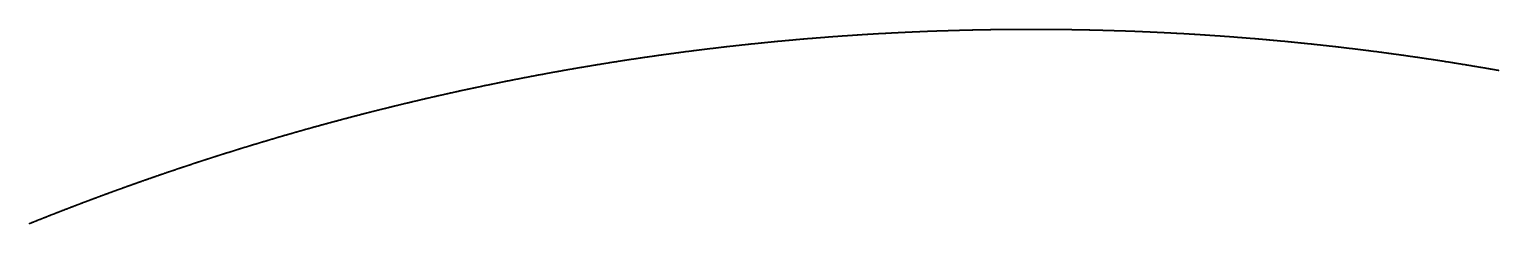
# Model space of a CAD drawing. Header units: metres. Extents: x -98 to 49, y -90 to 91.
# Drawn here: x -18.4 to 8.58, y 45.59 to 49.17 of the extents above; entities that cross this region are included whole.
import ezdxf

# ---------------------------------------------------------------- set-up
doc = ezdxf.new("R2010")
doc.units = ezdxf.units.M

msp = doc.modelspace()

# ---------------------------------------------------------------- linework, layer by layer
for p in [(-2.359, 49.111), (-2.349, 49.111), (-2.339, 49.112), (-2.329, 49.112), (-2.319, 49.112), (-2.309, 49.113), (-2.299, 49.113), (-2.289, 49.114), (-2.279, 49.114), (-2.269, 49.115), (-2.259, 49.115), (-2.249, 49.116), (-2.239, 49.116), (-2.229, 49.117), (-2.219, 49.117), (-2.209, 49.118), (-2.199, 49.118), (-2.189, 49.118), (-2.179, 49.119), (-2.169, 49.119), (-2.159, 49.12), (-2.149, 49.12), (-2.139, 49.121), (-2.129, 49.121), (-2.119, 49.122), (-2.109, 49.122), (-2.099, 49.122), (-2.089, 49.123), (-2.079, 49.123), (-2.069, 49.124), (-2.059, 49.124), (-2.049, 49.124), (-2.039, 49.125), (-2.029, 49.125), (-2.019, 49.126), (-2.009, 49.126), (-1.999, 49.127), (-1.989, 49.127), (-1.979, 49.127), (-1.969, 49.128), (-1.959, 49.128), (-1.949, 49.129), (-1.939, 49.129), (-1.929, 49.129), (-1.919, 49.13), (-1.909, 49.13), (-1.899, 49.131), (-1.889, 49.131), (-1.879, 49.131), (-1.869, 49.132), (-1.859, 49.132), (-1.849, 49.132), (-1.839, 49.133), (-1.829, 49.133), (-1.819, 49.134), (-1.809, 49.134), (-1.799, 49.134), (-1.789, 49.135), (-1.779, 49.135), (-1.769, 49.135), (-1.759, 49.136), (-1.749, 49.136), (-1.739, 49.136), (-1.729, 49.137), (-1.719, 49.137), (-1.709, 49.137), (-1.699, 49.138), (-1.689, 49.138), (-1.679, 49.139), (-1.669, 49.139), (-1.66, 49.139), (-1.65, 49.14), (-1.64, 49.14), (-1.63, 49.14), (-1.62, 49.141), (-1.61, 49.141), (-1.6, 49.141), (-1.59, 49.141), (-1.58, 49.142), (-1.57, 49.142), (-1.56, 49.142), (-1.55, 49.143), (-1.54, 49.143), (-1.53, 49.143), (-1.52, 49.144), (-1.51, 49.144), (-1.5, 49.144), (-1.49, 49.145), (-1.48, 49.145), (-1.47, 49.145), (-1.46, 49.146), (-1.45, 49.146), (-1.44, 49.146), (-1.43, 49.146), (-1.42, 49.147), (-1.41, 49.147), (-1.4, 49.147), (-1.39, 49.148), (-1.38, 49.148), (-1.37, 49.148), (-1.36, 49.148), (-1.35, 49.149), (-1.34, 49.149), (-1.33, 49.149), (-1.32, 49.149), (-1.31, 49.15), (-1.3, 49.15), (-1.29, 49.15), (-1.28, 49.151), (-1.27, 49.151), (-1.26, 49.151), (-1.25, 49.151), (-1.24, 49.152), (-1.23, 49.152), (-1.22, 49.152), (-1.21, 49.152), (-1.2, 49.153), (-1.19, 49.153), (-1.18, 49.153), (-1.17, 49.153), (-1.16, 49.154), (-1.15, 49.154), (-1.14, 49.154), (-1.13, 49.154), (-1.12, 49.154), (-1.11, 49.155), (-1.1, 49.155), (-1.09, 49.155), (-1.08, 49.155), (-1.07, 49.156), (-1.06, 49.156), (-1.05, 49.156), (-1.04, 49.156), (-1.03, 49.156), (-1.02, 49.157), (-1.01, 49.157), (-1, 49.157), (-0.99, 49.157), (-0.98, 49.157), (-0.97, 49.158), (-0.96, 49.158), (-0.95, 49.158), (-0.94, 49.158), (-0.93, 49.158), (-0.92, 49.159), (-0.91, 49.159), (-0.9, 49.159), (-0.89, 49.159), (-0.88, 49.159), (-0.87, 49.16), (-0.86, 49.16), (-0.85, 49.16), (-0.84, 49.16), (-0.83, 49.16), (-0.82, 49.16), (-0.81, 49.161), (-0.8, 49.161), (-0.79, 49.161), (-0.78, 49.161), (-0.77, 49.161), (-0.76, 49.161), (-0.75, 49.161), (-0.74, 49.162), (-0.73, 49.162), (-0.72, 49.162), (-0.71, 49.162), (-0.7, 49.162), (-0.69, 49.162), (-0.68, 49.162), (-0.67, 49.163), (-0.66, 49.163), (-0.65, 49.163), (-0.64, 49.163), (-0.63, 49.163), (-0.62, 49.163), (-0.61, 49.163), (-0.6, 49.164), (-0.59, 49.164), (-0.58, 49.164), (-0.57, 49.164), (-0.56, 49.164), (-0.55, 49.164), (-0.54, 49.164), (-0.53, 49.164), (-0.52, 49.164), (-0.51, 49.165), (-0.5, 49.165), (-0.49, 49.165), (-0.48, 49.165), (-0.47, 49.165), (-0.46, 49.165), (-0.45, 49.165), (-0.44, 49.165), (-0.43, 49.165), (-0.42, 49.165), (-0.41, 49.165), (-0.4, 49.166), (-0.39, 49.166), (-0.38, 49.166), (-0.37, 49.166), (-0.36, 49.166), (-0.35, 49.166), (-0.34, 49.166), (-0.33, 49.166), (-0.32, 49.166), (-0.31, 49.166), (-0.3, 49.166), (-0.29, 49.166), (-0.28, 49.166), (-0.27, 49.166), (-0.26, 49.167), (-0.25, 49.167), (-0.24, 49.167), (-0.23, 49.167), (-0.22, 49.167), (-0.21, 49.167), (-0.2, 49.167), (-0.19, 49.167), (-0.18, 49.167), (-0.17, 49.167), (-0.16, 49.167), (-0.15, 49.167), (-0.14, 49.167), (-0.13, 49.167), (-0.12, 49.167), (-0.11, 49.167), (-0.1, 49.167), (-0.09, 49.167), (-0.08, 49.167), (-0.07, 49.167), (-0.06, 49.167), (-0.05, 49.167), (-0.04, 49.167), (-0.03, 49.167), (-0.02, 49.167), (-0.01, 49.167), (0, 49.167), (0.01, 49.167), (0.02, 49.167), (0.03, 49.167), (0.04, 49.167), (0.05, 49.167), (0.06, 49.167), (0.07, 49.167), (0.08, 49.167), (0.09, 49.167), (0.1, 49.167), (0.11, 49.167), (0.12, 49.167), (0.13, 49.167), (0.14, 49.167), (0.15, 49.167), (0.16, 49.167), (0.17, 49.167), (0.18, 49.167), (0.19, 49.167), (0.2, 49.167), (0.21, 49.167), (0.22, 49.167), (0.23, 49.167), (0.24, 49.167), (0.25, 49.167), (0.26, 49.167), (0.27, 49.166), (0.28, 49.166), (0.29, 49.166), (0.3, 49.166), (0.31, 49.166), (0.32, 49.166), (0.33, 49.166), (0.34, 49.166), (0.35, 49.166), (0.36, 49.166), (0.37, 49.166), (0.38, 49.166), (0.39, 49.166), (0.4, 49.166), (0.41, 49.165), (0.42, 49.165), (0.43, 49.165), (0.44, 49.165), (0.45, 49.165), (0.46, 49.165), (0.47, 49.165), (0.48, 49.165), (0.49, 49.165), (0.5, 49.165), (0.51, 49.165), (0.52, 49.164), (0.53, 49.164), (0.54, 49.164), (0.55, 49.164), (0.56, 49.164), (0.57, 49.164), (0.58, 49.164), (0.59, 49.164), (0.6, 49.164), (0.61, 49.163), (0.62, 49.163), (0.63, 49.163), (0.64, 49.163), (0.65, 49.163), (0.66, 49.163), (0.67, 49.163), (0.68, 49.162), (0.69, 49.162), (0.7, 49.162), (0.71, 49.162), (0.72, 49.162), (0.73, 49.162), (0.74, 49.162), (0.75, 49.161), (0.76, 49.161), (0.77, 49.161), (0.78, 49.161), (0.79, 49.161), (0.8, 49.161), (0.81, 49.161), (0.82, 49.16), (0.83, 49.16), (0.84, 49.16), (0.85, 49.16), (0.86, 49.16), (0.87, 49.16), (0.88, 49.159), (0.89, 49.159), (0.9, 49.159), (0.91, 49.159), (0.92, 49.159), (0.93, 49.158), (0.94, 49.158), (0.95, 49.158), (0.96, 49.158), (0.97, 49.158), (0.98, 49.157), (0.99, 49.157), (1, 49.157), (1.01, 49.157), (1.02, 49.157), (1.03, 49.156), (1.04, 49.156), (1.05, 49.156), (1.06, 49.156), (1.07, 49.156), (1.08, 49.155), (1.09, 49.155), (1.1, 49.155), (1.11, 49.155), (1.12, 49.154), (1.13, 49.154), (1.14, 49.154), (1.15, 49.154), (1.16, 49.154), (1.17, 49.153), (1.18, 49.153), (1.19, 49.153), (1.2, 49.153), (1.21, 49.152), (1.22, 49.152), (1.23, 49.152), (1.24, 49.152), (1.25, 49.151), (1.26, 49.151), (1.27, 49.151), (1.28, 49.151), (1.29, 49.15), (1.3, 49.15), (1.31, 49.15), (1.32, 49.149), (1.33, 49.149), (1.34, 49.149), (1.35, 49.149), (1.36, 49.148), (1.37, 49.148), (1.38, 49.148), (1.39, 49.148), (1.4, 49.147), (1.41, 49.147), (1.42, 49.147), (1.43, 49.146), (1.44, 49.146), (1.45, 49.146), (1.46, 49.146), (1.47, 49.145), (1.48, 49.145), (1.49, 49.145), (1.5, 49.144), (1.51, 49.144), (1.52, 49.144), (1.53, 49.143), (1.54, 49.143), (1.55, 49.143), (1.56, 49.142), (1.57, 49.142), (1.58, 49.142), (1.59, 49.141), (1.6, 49.141), (1.61, 49.141), (1.62, 49.141), (1.63, 49.14), (1.64, 49.14), (1.65, 49.14), (1.66, 49.139), (1.669, 49.139), (1.679, 49.139), (1.689, 49.138), (1.699, 49.138), (1.709, 49.137), (1.719, 49.137), (1.729, 49.137), (1.739, 49.136), (1.749, 49.136), (1.759, 49.136), (1.769, 49.135), (1.779, 49.135), (1.789, 49.135), (1.799, 49.134), (1.809, 49.134), (1.819, 49.134), (1.829, 49.133), (1.839, 49.133), (1.849, 49.132), (1.859, 49.132), (1.869, 49.132), (1.879, 49.131), (1.889, 49.131), (1.899, 49.131), (1.909, 49.13), (1.919, 49.13), (1.929, 49.129), (1.939, 49.129), (1.949, 49.129), (1.959, 49.128), (1.969, 49.128), (1.979, 49.127), (1.989, 49.127), (1.999, 49.127), (2.009, 49.126), (2.019, 49.126), (2.029, 49.125), (2.039, 49.125), (2.049, 49.124), (2.059, 49.124), (2.069, 49.124), (2.079, 49.123), (2.089, 49.123), (2.099, 49.122), (2.109, 49.122), (2.119, 49.122), (2.129, 49.121), (2.139, 49.121), (2.149, 49.12), (2.159, 49.12), (2.169, 49.119), (2.179, 49.119), (2.189, 49.118), (2.199, 49.118), (2.209, 49.118), (2.219, 49.117), (2.229, 49.117), (2.239, 49.116), (2.249, 49.116), (2.259, 49.115), (2.269, 49.115), (2.279, 49.114), (2.289, 49.114), (2.299, 49.113), (2.309, 49.113), (2.319, 49.112), (2.329, 49.112), (2.339, 49.112), (2.349, 49.111), (2.359, 49.111), (-5.647, 48.842), (-5.637, 48.843), (-5.627, 48.844), (-5.617, 48.845), (-5.607, 48.846), (-5.597, 48.848), (-5.587, 48.849), (-5.577, 48.85), (-5.567, 48.851), (-5.557, 48.852), (-5.548, 48.853), (-5.538, 48.854), (-5.528, 48.855), (-5.518, 48.857), (-5.508, 48.858), (-5.498, 48.859), (-5.488, 48.86), (-5.478, 48.861), (-5.468, 48.862), (-5.458, 48.863), (-5.448, 48.864), (-5.438, 48.866), (-5.428, 48.867), (-5.418, 48.868), (-5.408, 48.869), (-5.399, 48.87), (-5.389, 48.871), (-5.379, 48.872), (-5.369, 48.873), (-5.359, 48.874), (-5.349, 48.875), (-5.339, 48.876), (-5.329, 48.878), (-5.319, 48.879), (-5.309, 48.88), (-5.299, 48.881), (-5.289, 48.882), (-5.279, 48.883), (-5.269, 48.884), (-5.259, 48.885), (-5.249, 48.886), (-5.239, 48.887), (-5.23, 48.888), (-5.22, 48.889), (-5.21, 48.89), (-5.2, 48.891), (-5.19, 48.893), (-5.18, 48.894), (-5.17, 48.895), (-5.16, 48.896), (-5.15, 48.897), (-5.14, 48.898), (-5.13, 48.899), (-5.12, 48.9), (-5.11, 48.901), (-5.1, 48.902), (-5.09, 48.903), (-5.08, 48.904), (-5.07, 48.905), (-5.06, 48.906), (-5.051, 48.907), (-5.041, 48.908), (-5.031, 48.909), (-5.021, 48.91), (-5.011, 48.911), (-5.001, 48.912), (-4.991, 48.913), (-4.981, 48.914), (-4.971, 48.915), (-4.961, 48.916), (-4.951, 48.917), (-4.941, 48.918), (-4.931, 48.919), (-4.921, 48.92), (-4.911, 48.921), (-4.901, 48.922), (-4.891, 48.923), (-4.881, 48.924), (-4.871, 48.925), (-4.862, 48.926), (-4.852, 48.927), (-4.842, 48.928), (-4.832, 48.929), (-4.822, 48.93), (-4.812, 48.931), (-4.802, 48.932), (-4.792, 48.933), (-4.782, 48.934), (-4.772, 48.935), (-4.762, 48.936), (-4.752, 48.937), (-4.742, 48.938), (-4.732, 48.939), (-4.722, 48.94), (-4.712, 48.941), (-4.702, 48.942), (-4.692, 48.943), (-4.682, 48.944), (-4.672, 48.945), (-4.662, 48.946), (-4.653, 48.947), (-4.643, 48.948), (-4.633, 48.948), (-4.623, 48.949), (-4.613, 48.95), (-4.603, 48.951), (-4.593, 48.952), (-4.583, 48.953), (-4.573, 48.954), (-4.563, 48.955), (-4.553, 48.956), (-4.543, 48.957), (-4.533, 48.958), (-4.523, 48.959), (-4.513, 48.96), (-4.503, 48.961), (-4.493, 48.961), (-4.483, 48.962), (-4.473, 48.963), (-4.463, 48.964), (-4.453, 48.965), (-4.443, 48.966), (-4.433, 48.967), (-4.424, 48.968), (-4.414, 48.969), (-4.404, 48.97), (-4.394, 48.97), (-4.384, 48.971), (-4.374, 48.972), (-4.364, 48.973), (-4.354, 48.974), (-4.344, 48.975), (-4.334, 48.976), (-4.324, 48.977), (-4.314, 48.978), (-4.304, 48.978), (-4.294, 48.979), (-4.284, 48.98), (-4.274, 48.981), (-4.264, 48.982), (-4.254, 48.983), (-4.244, 48.984), (-4.234, 48.985), (-4.224, 48.985), (-4.214, 48.986), (-4.204, 48.987), (-4.194, 48.988), (-4.184, 48.989), (-4.175, 48.99), (-4.165, 48.991), (-4.155, 48.991), (-4.145, 48.992), (-4.135, 48.993), (-4.125, 48.994), (-4.115, 48.995), (-4.105, 48.996), (-4.095, 48.996), (-4.085, 48.997), (-4.075, 48.998), (-4.065, 48.999), (-4.055, 49), (-4.045, 49.001), (-4.035, 49.001), (-4.025, 49.002), (-4.015, 49.003), (-4.005, 49.004), (-3.995, 49.005), (-3.985, 49.005), (-3.975, 49.006), (-3.965, 49.007), (-3.955, 49.008), (-3.945, 49.009), (-3.935, 49.009), (-3.925, 49.01), (-3.915, 49.011), (-3.905, 49.012), (-3.895, 49.013), (-3.886, 49.013), (-3.876, 49.014), (-3.866, 49.015), (-3.856, 49.016), (-3.846, 49.017), (-3.836, 49.017), (-3.826, 49.018), (-3.816, 49.019), (-3.806, 49.02), (-3.796, 49.02), (-3.786, 49.021), (-3.776, 49.022), (-3.766, 49.023), (-3.756, 49.024), (-3.746, 49.024), (-3.736, 49.025), (-3.726, 49.026), (-3.716, 49.027), (-3.706, 49.027), (-3.696, 49.028), (-3.686, 49.029), (-3.676, 49.03), (-3.666, 49.03), (-3.656, 49.031), (-3.646, 49.032), (-3.636, 49.033), (-3.626, 49.033), (-3.616, 49.034), (-3.606, 49.035), (-3.596, 49.035), (-3.586, 49.036), (-3.576, 49.037), (-3.566, 49.038), (-3.557, 49.038), (-3.547, 49.039), (-3.537, 49.04), (-3.527, 49.041), (-3.517, 49.041), (-3.507, 49.042), (-3.497, 49.043), (-3.487, 49.043), (-3.477, 49.044), (-3.467, 49.045), (-3.457, 49.046), (-3.447, 49.046), (-3.437, 49.047), (-3.427, 49.048), (-3.417, 49.048), (-3.407, 49.049), (-3.397, 49.05), (-3.387, 49.05), (-3.377, 49.051), (-3.367, 49.052), (-3.357, 49.052), (-3.347, 49.053), (-3.337, 49.054), (-3.327, 49.055), (-3.317, 49.055), (-3.307, 49.056), (-3.297, 49.057), (-3.287, 49.057), (-3.277, 49.058), (-3.267, 49.059), (-3.257, 49.059), (-3.247, 49.06), (-3.237, 49.061), (-3.227, 49.061), (-3.217, 49.062), (-3.207, 49.062), (-3.197, 49.063), (-3.187, 49.064), (-3.177, 49.064), (-3.167, 49.065), (-3.157, 49.066), (-3.148, 49.066), (-3.138, 49.067), (-3.128, 49.068), (-3.118, 49.068), (-3.108, 49.069), (-3.098, 49.07), (-3.088, 49.07), (-3.078, 49.071), (-3.068, 49.071), (-3.058, 49.072), (-3.048, 49.073), (-3.038, 49.073), (-3.028, 49.074), (-3.018, 49.075), (-3.008, 49.075), (-2.998, 49.076), (-2.988, 49.076), (-2.978, 49.077), (-2.968, 49.078), (-2.958, 49.078), (-2.948, 49.079), (-2.938, 49.079), (-2.928, 49.08), (-2.918, 49.081), (-2.908, 49.081), (-2.898, 49.082), (-2.888, 49.082), (-2.878, 49.083), (-2.868, 49.083), (-2.858, 49.084), (-2.848, 49.085), (-2.838, 49.085), (-2.828, 49.086), (-2.818, 49.086), (-2.808, 49.087), (-2.798, 49.088), (-2.788, 49.088), (-2.778, 49.089), (-2.768, 49.089), (-2.758, 49.09), (-2.748, 49.09), (-2.738, 49.091), (-2.728, 49.091), (-2.718, 49.092), (-2.708, 49.093), (-2.698, 49.093), (-2.688, 49.094), (-2.678, 49.094), (-2.668, 49.095), (-2.658, 49.095), (-2.648, 49.096), (-2.638, 49.096), (-2.628, 49.097), (-2.618, 49.097), (-2.608, 49.098), (-2.599, 49.098), (-2.589, 49.099), (-2.579, 49.1), (-2.569, 49.1), (-2.559, 49.101), (-2.549, 49.101), (-2.539, 49.102), (-2.529, 49.102), (-2.519, 49.103), (-2.509, 49.103), (-2.499, 49.104), (-2.489, 49.104), (-2.479, 49.105), (-2.469, 49.105), (-2.459, 49.106), (-2.449, 49.106), (-2.439, 49.107), (-2.429, 49.107), (-2.419, 49.108), (-2.409, 49.108), (-2.399, 49.109), (-2.389, 49.109), (-2.379, 49.11), (-2.369, 49.11), (2.369, 49.11), (2.379, 49.11), (2.389, 49.109), (2.399, 49.109), (2.409, 49.108), (2.419, 49.108), (2.429, 49.107), (2.439, 49.107), (2.449, 49.106), (2.459, 49.106), (2.469, 49.105), (2.479, 49.105), (2.489, 49.104), (2.499, 49.104), (2.509, 49.103), (2.519, 49.103), (2.529, 49.102), (2.539, 49.102), (2.549, 49.101), (2.559, 49.101), (2.569, 49.1), (2.579, 49.1), (2.589, 49.099), (2.599, 49.098), (2.608, 49.098), (2.618, 49.097), (2.628, 49.097), (2.638, 49.096), (2.648, 49.096), (2.658, 49.095), (2.668, 49.095), (2.678, 49.094), (2.688, 49.094), (2.698, 49.093), (2.708, 49.093), (2.718, 49.092), (2.728, 49.091), (2.738, 49.091), (2.748, 49.09), (2.758, 49.09), (2.768, 49.089), (2.778, 49.089), (2.788, 49.088), (2.798, 49.088), (2.808, 49.087), (2.818, 49.086), (2.828, 49.086), (2.838, 49.085), (2.848, 49.085), (2.858, 49.084), (2.868, 49.083), (2.878, 49.083), (2.888, 49.082), (2.898, 49.082), (2.908, 49.081), (2.918, 49.081), (2.928, 49.08), (2.938, 49.079), (2.948, 49.079), (2.958, 49.078), (2.968, 49.078), (2.978, 49.077), (2.988, 49.076), (2.998, 49.076), (3.008, 49.075), (3.018, 49.075), (3.028, 49.074), (3.038, 49.073), (3.048, 49.073), (3.058, 49.072), (3.068, 49.071), (3.078, 49.071), (3.088, 49.07), (3.098, 49.07), (3.108, 49.069), (3.118, 49.068), (3.128, 49.068), (3.138, 49.067), (3.148, 49.066), (3.157, 49.066), (3.167, 49.065), (3.177, 49.064), (3.187, 49.064), (3.197, 49.063), (3.207, 49.062), (3.217, 49.062), (3.227, 49.061), (3.237, 49.061), (3.247, 49.06), (3.257, 49.059), (3.267, 49.059), (3.277, 49.058), (3.287, 49.057), (3.297, 49.057), (3.307, 49.056), (3.317, 49.055), (3.327, 49.055), (3.337, 49.054), (3.347, 49.053), (3.357, 49.052), (3.367, 49.052), (3.377, 49.051), (3.387, 49.05), (3.397, 49.05), (3.407, 49.049), (3.417, 49.048), (3.427, 49.048), (3.437, 49.047), (3.447, 49.046), (3.457, 49.046), (3.467, 49.045), (3.477, 49.044), (3.487, 49.043), (3.497, 49.043), (3.507, 49.042), (3.517, 49.041), (3.527, 49.041), (3.537, 49.04), (3.547, 49.039), (3.557, 49.038), (3.566, 49.038), (3.576, 49.037), (3.586, 49.036), (3.596, 49.035), (3.606, 49.035), (3.616, 49.034), (3.626, 49.033), (3.636, 49.033), (3.646, 49.032), (3.656, 49.031), (3.666, 49.03), (3.676, 49.03), (3.686, 49.029), (3.696, 49.028), (3.706, 49.027), (3.716, 49.027), (3.726, 49.026), (3.736, 49.025), (3.746, 49.024), (3.756, 49.024), (3.766, 49.023), (3.776, 49.022), (3.786, 49.021), (3.796, 49.02), (3.806, 49.02), (3.816, 49.019), (3.826, 49.018), (3.836, 49.017), (3.846, 49.017), (3.856, 49.016), (3.866, 49.015), (3.876, 49.014), (3.886, 49.013), (3.895, 49.013), (3.905, 49.012), (3.915, 49.011), (3.925, 49.01), (3.935, 49.009), (3.945, 49.009), (3.955, 49.008), (3.965, 49.007), (3.975, 49.006), (3.985, 49.005), (3.995, 49.005), (4.005, 49.004), (4.015, 49.003), (4.025, 49.002), (4.035, 49.001), (4.045, 49.001), (4.055, 49), (4.065, 48.999), (4.075, 48.998), (4.085, 48.997), (4.095, 48.996), (4.105, 48.996), (4.115, 48.995), (4.125, 48.994), (4.135, 48.993), (4.145, 48.992), (4.155, 48.991), (4.165, 48.991), (4.175, 48.99), (4.184, 48.989), (4.194, 48.988), (4.204, 48.987), (4.214, 48.986), (4.224, 48.985), (4.234, 48.985), (4.244, 48.984), (4.254, 48.983), (4.264, 48.982), (4.274, 48.981), (4.284, 48.98), (4.294, 48.979), (4.304, 48.978), (4.314, 48.978), (4.324, 48.977), (4.334, 48.976), (4.344, 48.975), (4.354, 48.974), (4.364, 48.973), (4.374, 48.972), (4.384, 48.971), (4.394, 48.97), (4.404, 48.97), (4.414, 48.969), (4.424, 48.968), (4.433, 48.967), (4.443, 48.966), (4.453, 48.965), (4.463, 48.964), (4.473, 48.963), (4.483, 48.962), (4.493, 48.961), (4.503, 48.961), (4.513, 48.96), (4.523, 48.959), (4.533, 48.958), (4.543, 48.957), (4.553, 48.956), (4.563, 48.955), (4.573, 48.954), (4.583, 48.953), (4.593, 48.952), (4.603, 48.951), (4.613, 48.95), (4.623, 48.949), (4.633, 48.948), (4.643, 48.948), (4.653, 48.947), (4.662, 48.946), (4.672, 48.945), (4.682, 48.944), (4.692, 48.943), (4.702, 48.942), (4.712, 48.941), (4.722, 48.94), (4.732, 48.939), (4.742, 48.938), (4.752, 48.937), (4.762, 48.936), (4.772, 48.935), (4.782, 48.934), (4.792, 48.933), (4.802, 48.932), (4.812, 48.931), (4.822, 48.93), (4.832, 48.929), (4.842, 48.928), (4.852, 48.927), (4.862, 48.926), (4.871, 48.925), (4.881, 48.924), (4.891, 48.923), (4.901, 48.922), (4.911, 48.921), (4.921, 48.92), (4.931, 48.919), (4.941, 48.918), (4.951, 48.917), (4.961, 48.916), (4.971, 48.915), (4.981, 48.914), (4.991, 48.913), (5.001, 48.912), (5.011, 48.911), (5.021, 48.91), (5.031, 48.909), (5.041, 48.908), (5.051, 48.907), (5.06, 48.906), (5.07, 48.905), (5.08, 48.904), (5.09, 48.903), (5.1, 48.902), (5.11, 48.901), (5.12, 48.9), (5.13, 48.899), (5.14, 48.898), (5.15, 48.897), (5.16, 48.896), (5.17, 48.895), (5.18, 48.894), (5.19, 48.893), (5.2, 48.891), (5.21, 48.89), (5.22, 48.889), (5.23, 48.888), (5.239, 48.887), (5.249, 48.886), (5.259, 48.885), (5.269, 48.884), (5.279, 48.883), (5.289, 48.882), (5.299, 48.881), (5.309, 48.88), (5.319, 48.879), (5.329, 48.878), (5.339, 48.876), (5.349, 48.875), (5.359, 48.874), (5.369, 48.873), (5.379, 48.872), (5.389, 48.871), (5.399, 48.87), (5.408, 48.869), (5.418, 48.868), (5.428, 48.867), (5.438, 48.866), (5.448, 48.864), (5.458, 48.863), (5.468, 48.862), (5.478, 48.861), (5.488, 48.86), (5.498, 48.859), (5.508, 48.858), (5.518, 48.857), (5.528, 48.855), (5.538, 48.854), (5.548, 48.853), (5.557, 48.852), (5.567, 48.851), (5.577, 48.85), (5.587, 48.849), (5.597, 48.848), (5.607, 48.846), (5.617, 48.845), (5.627, 48.844), (5.637, 48.843), (5.647, 48.842), (-7.628, 48.572), (-7.618, 48.573), (-7.608, 48.575), (-7.599, 48.576), (-7.589, 48.578), (-7.579, 48.58), (-7.569, 48.581), (-7.559, 48.583), (-7.549, 48.584), (-7.539, 48.586), (-7.529, 48.587), (-7.52, 48.589), (-7.51, 48.59), (-7.5, 48.592), (-7.49, 48.593), (-7.48, 48.595), (-7.47, 48.596), (-7.46, 48.598), (-7.45, 48.599), (-7.44, 48.601), (-7.431, 48.602), (-7.421, 48.604), (-7.411, 48.605), (-7.401, 48.607), (-7.391, 48.608), (-7.381, 48.61), (-7.371, 48.611), (-7.361, 48.613), (-7.352, 48.614), (-7.342, 48.616), (-7.332, 48.617), (-7.322, 48.619), (-7.312, 48.62), (-7.302, 48.622), (-7.292, 48.623), (-7.282, 48.625), (-7.272, 48.626), (-7.263, 48.628), (-7.253, 48.629), (-7.243, 48.631), (-7.233, 48.632), (-7.223, 48.634), (-7.213, 48.635), (-7.203, 48.637), (-7.193, 48.638), (-7.183, 48.64), (-7.174, 48.641), (-7.164, 48.643), (-7.154, 48.644), (-7.144, 48.645), (-7.134, 48.647), (-7.124, 48.648), (-7.114, 48.65), (-7.104, 48.651), (-7.094, 48.653), (-7.084, 48.654), (-7.075, 48.656), (-7.065, 48.657), (-7.055, 48.658), (-7.045, 48.66), (-7.035, 48.661), (-7.025, 48.663), (-7.015, 48.664), (-7.005, 48.666), (-6.995, 48.667), (-6.986, 48.668), (-6.976, 48.67), (-6.966, 48.671), (-6.956, 48.673), (-6.946, 48.674), (-6.936, 48.676), (-6.926, 48.677), (-6.916, 48.678), (-6.906, 48.68), (-6.896, 48.681), (-6.887, 48.683), (-6.877, 48.684), (-6.867, 48.685), (-6.857, 48.687), (-6.847, 48.688), (-6.837, 48.69), (-6.827, 48.691), (-6.817, 48.692), (-6.807, 48.694), (-6.797, 48.695), (-6.788, 48.696), (-6.778, 48.698), (-6.768, 48.699), (-6.758, 48.701), (-6.748, 48.702), (-6.738, 48.703), (-6.728, 48.705), (-6.718, 48.706), (-6.708, 48.707), (-6.698, 48.709), (-6.688, 48.71), (-6.679, 48.712), (-6.669, 48.713), (-6.659, 48.714), (-6.649, 48.716), (-6.639, 48.717), (-6.629, 48.718), (-6.619, 48.72), (-6.609, 48.721), (-6.599, 48.722), (-6.589, 48.724), (-6.579, 48.725), (-6.57, 48.726), (-6.56, 48.728), (-6.55, 48.729), (-6.54, 48.73), (-6.53, 48.732), (-6.52, 48.733), (-6.51, 48.734), (-6.5, 48.736), (-6.49, 48.737), (-6.48, 48.738), (-6.47, 48.74), (-6.461, 48.741), (-6.451, 48.742), (-6.441, 48.744), (-6.431, 48.745), (-6.421, 48.746), (-6.411, 48.747), (-6.401, 48.749), (-6.391, 48.75), (-6.381, 48.751), (-6.371, 48.753), (-6.361, 48.754), (-6.352, 48.755), (-6.342, 48.757), (-6.332, 48.758), (-6.322, 48.759), (-6.312, 48.76), (-6.302, 48.762), (-6.292, 48.763), (-6.282, 48.764), (-6.272, 48.765), (-6.262, 48.767), (-6.252, 48.768), (-6.242, 48.769), (-6.233, 48.771), (-6.223, 48.772), (-6.213, 48.773), (-6.203, 48.774), (-6.193, 48.776), (-6.183, 48.777), (-6.173, 48.778), (-6.163, 48.779), (-6.153, 48.781), (-6.143, 48.782), (-6.133, 48.783), (-6.123, 48.784), (-6.113, 48.786), (-6.104, 48.787), (-6.094, 48.788), (-6.084, 48.789), (-6.074, 48.791), (-6.064, 48.792), (-6.054, 48.793), (-6.044, 48.794), (-6.034, 48.796), (-6.024, 48.797), (-6.014, 48.798), (-6.004, 48.799), (-5.994, 48.8), (-5.984, 48.802), (-5.975, 48.803), (-5.965, 48.804), (-5.955, 48.805), (-5.945, 48.806), (-5.935, 48.808), (-5.925, 48.809), (-5.915, 48.81), (-5.905, 48.811), (-5.895, 48.813), (-5.885, 48.814), (-5.875, 48.815), (-5.865, 48.816), (-5.855, 48.817), (-5.846, 48.818), (-5.836, 48.82), (-5.826, 48.821), (-5.816, 48.822), (-5.806, 48.823), (-5.796, 48.824), (-5.786, 48.826), (-5.776, 48.827), (-5.766, 48.828), (-5.756, 48.829), (-5.746, 48.83), (-5.736, 48.831), (-5.726, 48.833), (-5.716, 48.834), (-5.706, 48.835), (-5.697, 48.836), (-5.687, 48.837), (-5.677, 48.838), (-5.667, 48.84), (-5.657, 48.841), (5.657, 48.841), (5.667, 48.84), (5.677, 48.838), (5.687, 48.837), (5.697, 48.836), (5.706, 48.835), (5.716, 48.834), (5.726, 48.833), (5.736, 48.831), (5.746, 48.83), (5.756, 48.829), (5.766, 48.828), (5.776, 48.827), (5.786, 48.826), (5.796, 48.824), (5.806, 48.823), (5.816, 48.822), (5.826, 48.821), (5.836, 48.82), (5.846, 48.818), (5.855, 48.817), (5.865, 48.816), (5.875, 48.815), (5.885, 48.814), (5.895, 48.813), (5.905, 48.811), (5.915, 48.81), (5.925, 48.809), (5.935, 48.808), (5.945, 48.806), (5.955, 48.805), (5.965, 48.804), (5.975, 48.803), (5.984, 48.802), (5.994, 48.8), (6.004, 48.799), (6.014, 48.798), (6.024, 48.797), (6.034, 48.796), (6.044, 48.794), (6.054, 48.793), (6.064, 48.792), (6.074, 48.791), (6.084, 48.789), (6.094, 48.788), (6.104, 48.787), (6.113, 48.786), (6.123, 48.784), (6.133, 48.783), (6.143, 48.782), (6.153, 48.781), (6.163, 48.779), (6.173, 48.778), (6.183, 48.777), (6.193, 48.776), (6.203, 48.774), (6.213, 48.773), (6.223, 48.772), (6.233, 48.771), (6.242, 48.769), (6.252, 48.768), (6.262, 48.767), (6.272, 48.765), (6.282, 48.764), (6.292, 48.763), (6.302, 48.762), (6.312, 48.76), (6.322, 48.759), (6.332, 48.758), (6.342, 48.757), (6.352, 48.755), (6.361, 48.754), (6.371, 48.753), (6.381, 48.751), (6.391, 48.75), (6.401, 48.749), (6.411, 48.747), (6.421, 48.746), (6.431, 48.745), (6.441, 48.744), (6.451, 48.742), (6.461, 48.741), (6.47, 48.74), (6.48, 48.738), (6.49, 48.737), (6.5, 48.736), (6.51, 48.734), (6.52, 48.733), (6.53, 48.732), (6.54, 48.73), (6.55, 48.729), (6.56, 48.728), (6.57, 48.726), (6.579, 48.725), (6.589, 48.724), (6.599, 48.722), (6.609, 48.721), (6.619, 48.72), (6.629, 48.718), (6.639, 48.717), (6.649, 48.716), (6.659, 48.714), (6.669, 48.713), (6.679, 48.712), (6.688, 48.71), (6.698, 48.709), (6.708, 48.707), (6.718, 48.706), (6.728, 48.705), (6.738, 48.703), (6.748, 48.702), (6.758, 48.701), (6.768, 48.699), (6.778, 48.698), (6.788, 48.696), (6.797, 48.695), (6.807, 48.694), (6.817, 48.692), (6.827, 48.691), (6.837, 48.69), (6.847, 48.688), (6.857, 48.687), (6.867, 48.685), (6.877, 48.684), (6.887, 48.683), (6.896, 48.681), (6.906, 48.68), (6.916, 48.678), (6.926, 48.677), (6.936, 48.676), (6.946, 48.674), (6.956, 48.673), (6.966, 48.671), (6.976, 48.67), (6.986, 48.668), (6.995, 48.667), (7.005, 48.666), (7.015, 48.664), (7.025, 48.663), (7.035, 48.661), (7.045, 48.66), (7.055, 48.658), (7.065, 48.657), (7.075, 48.656), (7.084, 48.654), (7.094, 48.653), (7.104, 48.651), (7.114, 48.65), (7.124, 48.648), (7.134, 48.647), (7.144, 48.645), (7.154, 48.644), (7.164, 48.643), (7.174, 48.641), (7.183, 48.64), (7.193, 48.638), (7.203, 48.637), (7.213, 48.635), (7.223, 48.634), (7.233, 48.632), (7.243, 48.631), (7.253, 48.629), (7.263, 48.628), (7.272, 48.626), (7.282, 48.625), (7.292, 48.623), (7.302, 48.622), (7.312, 48.62), (7.322, 48.619), (7.332, 48.617), (7.342, 48.616), (7.352, 48.614), (7.361, 48.613), (7.371, 48.611), (7.381, 48.61), (7.391, 48.608), (7.401, 48.607), (7.411, 48.605), (7.421, 48.604), (7.431, 48.602), (7.44, 48.601), (7.45, 48.599), (7.46, 48.598), (7.47, 48.596), (7.48, 48.595), (7.49, 48.593), (7.5, 48.592), (7.51, 48.59), (7.52, 48.589), (7.529, 48.587), (7.539, 48.586), (7.549, 48.584), (7.559, 48.583), (7.569, 48.581), (7.579, 48.58), (7.589, 48.578), (7.599, 48.576), (7.608, 48.575), (7.618, 48.573), (7.628, 48.572), (-9.185, 48.302), (-9.175, 48.304), (-9.165, 48.305), (-9.155, 48.307), (-9.145, 48.309), (-9.136, 48.311), (-9.126, 48.313), (-9.116, 48.315), (-9.106, 48.317), (-9.096, 48.318), (-9.086, 48.32), (-9.077, 48.322), (-9.067, 48.324), (-9.057, 48.326), (-9.047, 48.328), (-9.037, 48.329), (-9.028, 48.331), (-9.018, 48.333), (-9.008, 48.335), (-8.998, 48.337), (-8.988, 48.339), (-8.978, 48.34), (-8.969, 48.342), (-8.959, 48.344), (-8.949, 48.346), (-8.939, 48.348), (-8.929, 48.35), (-8.919, 48.351), (-8.91, 48.353), (-8.9, 48.355), (-8.89, 48.357), (-8.88, 48.359), (-8.87, 48.36), (-8.86, 48.362), (-8.851, 48.364), (-8.841, 48.366), (-8.831, 48.368), (-8.821, 48.369), (-8.811, 48.371), (-8.801, 48.373), (-8.792, 48.375), (-8.782, 48.377), (-8.772, 48.378), (-8.762, 48.38), (-8.752, 48.382), (-8.742, 48.384), (-8.732, 48.386), (-8.723, 48.387), (-8.713, 48.389), (-8.703, 48.391), (-8.693, 48.393), (-8.683, 48.394), (-8.673, 48.396), (-8.664, 48.398), (-8.654, 48.4), (-8.644, 48.401), (-8.634, 48.403), (-8.624, 48.405), (-8.614, 48.407), (-8.605, 48.408), (-8.595, 48.41), (-8.585, 48.412), (-8.575, 48.414), (-8.565, 48.415), (-8.555, 48.417), (-8.545, 48.419), (-8.536, 48.421), (-8.526, 48.422), (-8.516, 48.424), (-8.506, 48.426), (-8.496, 48.428), (-8.486, 48.429), (-8.477, 48.431), (-8.467, 48.433), (-8.457, 48.434), (-8.447, 48.436), (-8.437, 48.438), (-8.427, 48.44), (-8.417, 48.441), (-8.408, 48.443), (-8.398, 48.445), (-8.388, 48.446), (-8.378, 48.448), (-8.368, 48.45), (-8.358, 48.452), (-8.348, 48.453), (-8.339, 48.455), (-8.329, 48.457), (-8.319, 48.458), (-8.309, 48.46), (-8.299, 48.462), (-8.289, 48.463), (-8.279, 48.465), (-8.27, 48.467), (-8.26, 48.468), (-8.25, 48.47), (-8.24, 48.472), (-8.23, 48.473), (-8.22, 48.475), (-8.21, 48.477), (-8.201, 48.478), (-8.191, 48.48), (-8.181, 48.482), (-8.171, 48.483), (-8.161, 48.485), (-8.151, 48.487), (-8.141, 48.488), (-8.132, 48.49), (-8.122, 48.492), (-8.112, 48.493), (-8.102, 48.495), (-8.092, 48.497), (-8.082, 48.498), (-8.072, 48.5), (-8.063, 48.502), (-8.053, 48.503), (-8.043, 48.505), (-8.033, 48.507), (-8.023, 48.508), (-8.013, 48.51), (-8.003, 48.511), (-7.993, 48.513), (-7.984, 48.515), (-7.974, 48.516), (-7.964, 48.518), (-7.954, 48.52), (-7.944, 48.521), (-7.934, 48.523), (-7.924, 48.524), (-7.915, 48.526), (-7.905, 48.528), (-7.895, 48.529), (-7.885, 48.531), (-7.875, 48.532), (-7.865, 48.534), (-7.855, 48.536), (-7.845, 48.537), (-7.836, 48.539), (-7.826, 48.54), (-7.816, 48.542), (-7.806, 48.544), (-7.796, 48.545), (-7.786, 48.547), (-7.776, 48.548), (-7.766, 48.55), (-7.757, 48.552), (-7.747, 48.553), (-7.737, 48.555), (-7.727, 48.556), (-7.717, 48.558), (-7.707, 48.559), (-7.697, 48.561), (-7.687, 48.562), (-7.678, 48.564), (-7.668, 48.566), (-7.658, 48.567), (-7.648, 48.569), (-7.638, 48.57), (7.638, 48.57), (7.648, 48.569), (7.658, 48.567), (7.668, 48.566), (7.678, 48.564), (7.687, 48.562), (7.697, 48.561), (7.707, 48.559), (7.717, 48.558), (7.727, 48.556), (7.737, 48.555), (7.747, 48.553), (7.757, 48.552), (7.766, 48.55), (7.776, 48.548), (7.786, 48.547), (7.796, 48.545), (7.806, 48.544), (7.816, 48.542), (7.826, 48.54), (7.836, 48.539), (7.845, 48.537), (7.855, 48.536), (7.865, 48.534), (7.875, 48.532), (7.885, 48.531), (7.895, 48.529), (7.905, 48.528), (7.915, 48.526), (7.924, 48.524), (7.934, 48.523), (7.944, 48.521), (7.954, 48.52), (7.964, 48.518), (7.974, 48.516), (7.984, 48.515), (7.993, 48.513), (8.003, 48.511), (8.013, 48.51), (8.023, 48.508), (8.033, 48.507), (8.043, 48.505), (8.053, 48.503), (8.063, 48.502), (8.072, 48.5), (8.082, 48.498), (8.092, 48.497), (8.102, 48.495), (8.112, 48.493), (8.122, 48.492), (8.132, 48.49), (8.141, 48.488), (8.151, 48.487), (8.161, 48.485), (8.171, 48.483), (8.181, 48.482), (8.191, 48.48), (8.201, 48.478), (8.21, 48.477), (8.22, 48.475), (8.23, 48.473), (8.24, 48.472), (8.25, 48.47), (8.26, 48.468), (8.27, 48.467), (8.279, 48.465), (8.289, 48.463), (8.299, 48.462), (8.309, 48.46), (8.319, 48.458), (8.329, 48.457), (8.339, 48.455), (8.348, 48.453), (8.358, 48.452), (8.368, 48.45), (8.378, 48.448), (8.388, 48.446), (8.398, 48.445), (8.408, 48.443), (8.417, 48.441), (8.427, 48.44), (8.437, 48.438), (8.447, 48.436), (8.457, 48.434), (8.467, 48.433), (8.477, 48.431), (8.486, 48.429), (8.496, 48.428), (8.506, 48.426), (8.516, 48.424), (8.526, 48.422), (8.536, 48.421), (8.545, 48.419), (8.555, 48.417), (8.565, 48.415), (8.575, 48.414), (8.585, 48.412), (-10.507, 48.031), (-10.497, 48.034), (-10.488, 48.036), (-10.478, 48.038), (-10.468, 48.04), (-10.458, 48.042), (-10.449, 48.044), (-10.439, 48.046), (-10.429, 48.048), (-10.419, 48.051), (-10.409, 48.053), (-10.4, 48.055), (-10.39, 48.057), (-10.38, 48.059), (-10.37, 48.061), (-10.361, 48.063), (-10.351, 48.065), (-10.341, 48.067), (-10.331, 48.07), (-10.322, 48.072), (-10.312, 48.074), (-10.302, 48.076), (-10.292, 48.078), (-10.282, 48.08), (-10.273, 48.082), (-10.263, 48.084), (-10.253, 48.086), (-10.243, 48.088), (-10.234, 48.09), (-10.224, 48.093), (-10.214, 48.095), (-10.204, 48.097), (-10.194, 48.099), (-10.185, 48.101), (-10.175, 48.103), (-10.165, 48.105), (-10.155, 48.107), (-10.145, 48.109), (-10.136, 48.111), (-10.126, 48.113), (-10.116, 48.115), (-10.106, 48.117), (-10.097, 48.119), (-10.087, 48.121), (-10.077, 48.123), (-10.067, 48.126), (-10.057, 48.128), (-10.048, 48.13), (-10.038, 48.132), (-10.028, 48.134), (-10.018, 48.136), (-10.008, 48.138), (-9.999, 48.14), (-9.989, 48.142), (-9.979, 48.144), (-9.969, 48.146), (-9.96, 48.148), (-9.95, 48.15), (-9.94, 48.152), (-9.93, 48.154), (-9.92, 48.156), (-9.911, 48.158), (-9.901, 48.16), (-9.891, 48.162), (-9.881, 48.164), (-9.871, 48.166), (-9.862, 48.168), (-9.852, 48.17), (-9.842, 48.172), (-9.832, 48.174), (-9.822, 48.176), (-9.813, 48.178), (-9.803, 48.18), (-9.793, 48.182), (-9.783, 48.184), (-9.773, 48.186), (-9.764, 48.188), (-9.754, 48.19), (-9.744, 48.192), (-9.734, 48.194), (-9.724, 48.196), (-9.715, 48.198), (-9.705, 48.2), (-9.695, 48.202), (-9.685, 48.204), (-9.675, 48.206), (-9.666, 48.208), (-9.656, 48.21), (-9.646, 48.212), (-9.636, 48.214), (-9.626, 48.216), (-9.617, 48.218), (-9.607, 48.22), (-9.597, 48.221), (-9.587, 48.223), (-9.577, 48.225), (-9.568, 48.227), (-9.558, 48.229), (-9.548, 48.231), (-9.538, 48.233), (-9.528, 48.235), (-9.518, 48.237), (-9.509, 48.239), (-9.499, 48.241), (-9.489, 48.243), (-9.479, 48.245), (-9.469, 48.247), (-9.46, 48.249), (-9.45, 48.251), (-9.44, 48.252), (-9.43, 48.254), (-9.42, 48.256), (-9.411, 48.258), (-9.401, 48.26), (-9.391, 48.262), (-9.381, 48.264), (-9.371, 48.266), (-9.361, 48.268), (-9.352, 48.27), (-9.342, 48.272), (-9.332, 48.273), (-9.322, 48.275), (-9.312, 48.277), (-9.303, 48.279), (-9.293, 48.281), (-9.283, 48.283), (-9.273, 48.285), (-9.263, 48.287), (-9.253, 48.289), (-9.244, 48.29), (-9.234, 48.292), (-9.224, 48.294), (-9.214, 48.296), (-9.204, 48.298), (-9.195, 48.3), (-11.666, 47.763), (-11.657, 47.765), (-11.647, 47.768), (-11.637, 47.77), (-11.628, 47.773), (-11.618, 47.775), (-11.608, 47.777), (-11.598, 47.78), (-11.589, 47.782), (-11.579, 47.784), (-11.569, 47.787), (-11.56, 47.789), (-11.55, 47.791), (-11.54, 47.794), (-11.53, 47.796), (-11.521, 47.798), (-11.511, 47.801), (-11.501, 47.803), (-11.491, 47.805), (-11.482, 47.808), (-11.472, 47.81), (-11.462, 47.812), (-11.453, 47.815), (-11.443, 47.817), (-11.433, 47.819), (-11.423, 47.822), (-11.414, 47.824), (-11.404, 47.826), (-11.394, 47.829), (-11.384, 47.831), (-11.375, 47.833), (-11.365, 47.836), (-11.355, 47.838), (-11.346, 47.84), (-11.336, 47.843), (-11.326, 47.845), (-11.316, 47.847), (-11.307, 47.849), (-11.297, 47.852), (-11.287, 47.854), (-11.277, 47.856), (-11.268, 47.859), (-11.258, 47.861), (-11.248, 47.863), (-11.239, 47.866), (-11.229, 47.868), (-11.219, 47.87), (-11.209, 47.872), (-11.2, 47.875), (-11.19, 47.877), (-11.18, 47.879), (-11.17, 47.881), (-11.161, 47.884), (-11.151, 47.886), (-11.141, 47.888), (-11.131, 47.891), (-11.122, 47.893), (-11.112, 47.895), (-11.102, 47.897), (-11.092, 47.9), (-11.083, 47.902), (-11.073, 47.904), (-11.063, 47.906), (-11.054, 47.909), (-11.044, 47.911), (-11.034, 47.913), (-11.024, 47.915), (-11.015, 47.918), (-11.005, 47.92), (-10.995, 47.922), (-10.985, 47.924), (-10.976, 47.927), (-10.966, 47.929), (-10.956, 47.931), (-10.946, 47.933), (-10.937, 47.935), (-10.927, 47.938), (-10.917, 47.94), (-10.907, 47.942), (-10.898, 47.944), (-10.888, 47.947), (-10.878, 47.949), (-10.868, 47.951), (-10.859, 47.953), (-10.849, 47.955), (-10.839, 47.958), (-10.829, 47.96), (-10.82, 47.962), (-10.81, 47.964), (-10.8, 47.966), (-10.79, 47.969), (-10.781, 47.971), (-10.771, 47.973), (-10.761, 47.975), (-10.751, 47.977), (-10.741, 47.98), (-10.732, 47.982), (-10.722, 47.984), (-10.712, 47.986), (-10.702, 47.988), (-10.693, 47.99), (-10.683, 47.993), (-10.673, 47.995), (-10.663, 47.997), (-10.654, 47.999), (-10.644, 48.001), (-10.634, 48.003), (-10.624, 48.006), (-10.615, 48.008), (-10.605, 48.01), (-10.595, 48.012), (-10.585, 48.014), (-10.576, 48.016), (-10.566, 48.019), (-10.556, 48.021), (-10.546, 48.023), (-10.536, 48.025), (-10.527, 48.027), (-10.517, 48.029), (-12.722, 47.493), (-12.713, 47.495), (-12.703, 47.498), (-12.693, 47.5), (-12.684, 47.503), (-12.674, 47.506), (-12.664, 47.508), (-12.655, 47.511), (-12.645, 47.513), (-12.635, 47.516), (-12.626, 47.519), (-12.616, 47.521), (-12.606, 47.524), (-12.597, 47.526), (-12.587, 47.529), (-12.577, 47.531), (-12.568, 47.534), (-12.558, 47.536), (-12.548, 47.539), (-12.539, 47.542), (-12.529, 47.544), (-12.519, 47.547), (-12.51, 47.549), (-12.5, 47.552), (-12.49, 47.554), (-12.481, 47.557), (-12.471, 47.559), (-12.461, 47.562), (-12.452, 47.564), (-12.442, 47.567), (-12.432, 47.569), (-12.423, 47.572), (-12.413, 47.575), (-12.403, 47.577), (-12.394, 47.58), (-12.384, 47.582), (-12.374, 47.585), (-12.364, 47.587), (-12.355, 47.59), (-12.345, 47.592), (-12.335, 47.595), (-12.326, 47.597), (-12.316, 47.6), (-12.306, 47.602), (-12.297, 47.605), (-12.287, 47.607), (-12.277, 47.61), (-12.268, 47.612), (-12.258, 47.615), (-12.248, 47.617), (-12.239, 47.62), (-12.229, 47.622), (-12.219, 47.625), (-12.21, 47.627), (-12.2, 47.63), (-12.19, 47.632), (-12.181, 47.635), (-12.171, 47.637), (-12.161, 47.639), (-12.151, 47.642), (-12.142, 47.644), (-12.132, 47.647), (-12.122, 47.649), (-12.113, 47.652), (-12.103, 47.654), (-12.093, 47.657), (-12.084, 47.659), (-12.074, 47.662), (-12.064, 47.664), (-12.055, 47.667), (-12.045, 47.669), (-12.035, 47.671), (-12.025, 47.674), (-12.016, 47.676), (-12.006, 47.679), (-11.996, 47.681), (-11.987, 47.684), (-11.977, 47.686), (-11.967, 47.689), (-11.958, 47.691), (-11.948, 47.693), (-11.938, 47.696), (-11.928, 47.698), (-11.919, 47.701), (-11.909, 47.703), (-11.899, 47.706), (-11.89, 47.708), (-11.88, 47.71), (-11.87, 47.713), (-11.861, 47.715), (-11.851, 47.718), (-11.841, 47.72), (-11.831, 47.722), (-11.822, 47.725), (-11.812, 47.727), (-11.802, 47.73), (-11.793, 47.732), (-11.783, 47.734), (-11.773, 47.737), (-11.763, 47.739), (-11.754, 47.742), (-11.744, 47.744), (-11.734, 47.746), (-11.725, 47.749), (-11.715, 47.751), (-11.705, 47.754), (-11.696, 47.756), (-11.686, 47.758), (-11.676, 47.761), (-13.685, 47.224), (-13.676, 47.227), (-13.666, 47.23), (-13.657, 47.233), (-13.647, 47.235), (-13.637, 47.238), (-13.628, 47.241), (-13.618, 47.244), (-13.608, 47.246), (-13.599, 47.249), (-13.589, 47.252), (-13.58, 47.255), (-13.57, 47.257), (-13.56, 47.26), (-13.551, 47.263), (-13.541, 47.266), (-13.532, 47.268), (-13.522, 47.271), (-13.512, 47.274), (-13.503, 47.277), (-13.493, 47.279), (-13.484, 47.282), (-13.474, 47.285), (-13.464, 47.288), (-13.455, 47.29), (-13.445, 47.293), (-13.435, 47.296), (-13.426, 47.299), (-13.416, 47.301), (-13.407, 47.304), (-13.397, 47.307), (-13.387, 47.31), (-13.378, 47.312), (-13.368, 47.315), (-13.358, 47.318), (-13.349, 47.32), (-13.339, 47.323), (-13.33, 47.326), (-13.32, 47.329), (-13.31, 47.331), (-13.301, 47.334), (-13.291, 47.337), (-13.281, 47.339), (-13.272, 47.342), (-13.262, 47.345), (-13.253, 47.347), (-13.243, 47.35), (-13.233, 47.353), (-13.224, 47.356), (-13.214, 47.358), (-13.204, 47.361), (-13.195, 47.364), (-13.185, 47.366), (-13.176, 47.369), (-13.166, 47.372), (-13.156, 47.374), (-13.147, 47.377), (-13.137, 47.38), (-13.127, 47.382), (-13.118, 47.385), (-13.108, 47.388), (-13.098, 47.39), (-13.089, 47.393), (-13.079, 47.396), (-13.07, 47.398), (-13.06, 47.401), (-13.05, 47.404), (-13.041, 47.406), (-13.031, 47.409), (-13.021, 47.412), (-13.012, 47.414), (-13.002, 47.417), (-12.992, 47.42), (-12.983, 47.422), (-12.973, 47.425), (-12.963, 47.427), (-12.954, 47.43), (-12.944, 47.433), (-12.935, 47.435), (-12.925, 47.438), (-12.915, 47.441), (-12.906, 47.443), (-12.896, 47.446), (-12.886, 47.448), (-12.877, 47.451), (-12.867, 47.454), (-12.857, 47.456), (-12.848, 47.459), (-12.838, 47.462), (-12.828, 47.464), (-12.819, 47.467), (-12.809, 47.469), (-12.799, 47.472), (-12.79, 47.475), (-12.78, 47.477), (-12.77, 47.48), (-12.761, 47.482), (-12.751, 47.485), (-12.742, 47.488), (-12.732, 47.49), (-14.586, 46.954), (-14.576, 46.957), (-14.566, 46.96), (-14.557, 46.963), (-14.547, 46.966), (-14.538, 46.969), (-14.528, 46.972), (-14.519, 46.975), (-14.509, 46.978), (-14.5, 46.981), (-14.49, 46.984), (-14.48, 46.986), (-14.471, 46.989), (-14.461, 46.992), (-14.452, 46.995), (-14.442, 46.998), (-14.433, 47.001), (-14.423, 47.004), (-14.414, 47.007), (-14.404, 47.01), (-14.394, 47.013), (-14.385, 47.016), (-14.375, 47.019), (-14.366, 47.022), (-14.356, 47.025), (-14.347, 47.028), (-14.337, 47.03), (-14.327, 47.033), (-14.318, 47.036), (-14.308, 47.039), (-14.299, 47.042), (-14.289, 47.045), (-14.28, 47.048), (-14.27, 47.051), (-14.261, 47.054), (-14.251, 47.057), (-14.241, 47.059), (-14.232, 47.062), (-14.222, 47.065), (-14.213, 47.068), (-14.203, 47.071), (-14.194, 47.074), (-14.184, 47.077), (-14.174, 47.08), (-14.165, 47.083), (-14.155, 47.085), (-14.146, 47.088), (-14.136, 47.091), (-14.126, 47.094), (-14.117, 47.097), (-14.107, 47.1), (-14.098, 47.103), (-14.088, 47.106), (-14.079, 47.108), (-14.069, 47.111), (-14.059, 47.114), (-14.05, 47.117), (-14.04, 47.12), (-14.031, 47.123), (-14.021, 47.126), (-14.012, 47.128), (-14.002, 47.131), (-13.992, 47.134), (-13.983, 47.137), (-13.973, 47.14), (-13.964, 47.143), (-13.954, 47.146), (-13.944, 47.148), (-13.935, 47.151), (-13.925, 47.154), (-13.916, 47.157), (-13.906, 47.16), (-13.896, 47.163), (-13.887, 47.165), (-13.877, 47.168), (-13.868, 47.171), (-13.858, 47.174), (-13.849, 47.177), (-13.839, 47.179), (-13.829, 47.182), (-13.82, 47.185), (-13.81, 47.188), (-13.801, 47.191), (-13.791, 47.193), (-13.781, 47.196), (-13.772, 47.199), (-13.762, 47.202), (-13.753, 47.205), (-13.743, 47.207), (-13.733, 47.21), (-13.724, 47.213), (-13.714, 47.216), (-13.705, 47.219), (-13.695, 47.221), (-15.433, 46.682), (-15.423, 46.685), (-15.414, 46.689), (-15.404, 46.692), (-15.395, 46.695), (-15.385, 46.698), (-15.376, 46.701), (-15.366, 46.704), (-15.357, 46.707), (-15.347, 46.71), (-15.338, 46.714), (-15.328, 46.717), (-15.319, 46.72), (-15.309, 46.723), (-15.3, 46.726), (-15.29, 46.729), (-15.281, 46.732), (-15.271, 46.735), (-15.262, 46.738), (-15.252, 46.742), (-15.243, 46.745), (-15.233, 46.748), (-15.224, 46.751), (-15.214, 46.754), (-15.205, 46.757), (-15.195, 46.76), (-15.186, 46.763), (-15.176, 46.766), (-15.167, 46.769), (-15.157, 46.773), (-15.148, 46.776), (-15.138, 46.779), (-15.129, 46.782), (-15.119, 46.785), (-15.11, 46.788), (-15.1, 46.791), (-15.091, 46.794), (-15.081, 46.797), (-15.072, 46.8), (-15.062, 46.803), (-15.053, 46.806), (-15.043, 46.809), (-15.034, 46.812), (-15.024, 46.815), (-15.015, 46.819), (-15.005, 46.822), (-14.996, 46.825), (-14.986, 46.828), (-14.977, 46.831), (-14.967, 46.834), (-14.957, 46.837), (-14.948, 46.84), (-14.938, 46.843), (-14.929, 46.846), (-14.919, 46.849), (-14.91, 46.852), (-14.9, 46.855), (-14.891, 46.858), (-14.881, 46.861), (-14.872, 46.864), (-14.862, 46.867), (-14.853, 46.87), (-14.843, 46.873), (-14.834, 46.876), (-14.824, 46.879), (-14.815, 46.882), (-14.805, 46.885), (-14.795, 46.888), (-14.786, 46.891), (-14.776, 46.894), (-14.767, 46.897), (-14.757, 46.9), (-14.748, 46.903), (-14.738, 46.906), (-14.729, 46.909), (-14.719, 46.912), (-14.71, 46.915), (-14.7, 46.918), (-14.691, 46.921), (-14.681, 46.924), (-14.671, 46.927), (-14.662, 46.93), (-14.652, 46.933), (-14.643, 46.936), (-14.633, 46.939), (-14.624, 46.942), (-14.614, 46.945), (-14.605, 46.948), (-14.595, 46.951), (-16.219, 46.415), (-16.209, 46.418), (-16.2, 46.422), (-16.19, 46.425), (-16.181, 46.428), (-16.171, 46.432), (-16.162, 46.435), (-16.153, 46.438), (-16.143, 46.441), (-16.134, 46.445), (-16.124, 46.448), (-16.115, 46.451), (-16.105, 46.455), (-16.096, 46.458), (-16.086, 46.461), (-16.077, 46.464), (-16.068, 46.468), (-16.058, 46.471), (-16.049, 46.474), (-16.039, 46.477), (-16.03, 46.481), (-16.02, 46.484), (-16.011, 46.487), (-16.001, 46.491), (-15.992, 46.494), (-15.982, 46.497), (-15.973, 46.5), (-15.964, 46.504), (-15.954, 46.507), (-15.945, 46.51), (-15.935, 46.513), (-15.926, 46.516), (-15.916, 46.52), (-15.907, 46.523), (-15.897, 46.526), (-15.888, 46.529), (-15.878, 46.533), (-15.869, 46.536), (-15.859, 46.539), (-15.85, 46.542), (-15.841, 46.546), (-15.831, 46.549), (-15.822, 46.552), (-15.812, 46.555), (-15.803, 46.558), (-15.793, 46.562), (-15.784, 46.565), (-15.774, 46.568), (-15.765, 46.571), (-15.755, 46.574), (-15.746, 46.578), (-15.736, 46.581), (-15.727, 46.584), (-15.717, 46.587), (-15.708, 46.59), (-15.699, 46.594), (-15.689, 46.597), (-15.68, 46.6), (-15.67, 46.603), (-15.661, 46.606), (-15.651, 46.61), (-15.642, 46.613), (-15.632, 46.616), (-15.623, 46.619), (-15.613, 46.622), (-15.604, 46.626), (-15.594, 46.629), (-15.585, 46.632), (-15.575, 46.635), (-15.566, 46.638), (-15.556, 46.641), (-15.547, 46.645), (-15.537, 46.648), (-15.528, 46.651), (-15.518, 46.654), (-15.509, 46.657), (-15.499, 46.66), (-15.49, 46.663), (-15.48, 46.667), (-15.471, 46.67), (-15.461, 46.673), (-15.452, 46.676), (-15.442, 46.679), (-16.972, 46.145), (-16.962, 46.149), (-16.953, 46.152), (-16.943, 46.156), (-16.934, 46.159), (-16.925, 46.162), (-16.915, 46.166), (-16.906, 46.169), (-16.897, 46.173), (-16.887, 46.176), (-16.878, 46.18), (-16.868, 46.183), (-16.859, 46.186), (-16.85, 46.19), (-16.84, 46.193), (-16.831, 46.197), (-16.821, 46.2), (-16.812, 46.204), (-16.803, 46.207), (-16.793, 46.21), (-16.784, 46.214), (-16.774, 46.217), (-16.765, 46.221), (-16.756, 46.224), (-16.746, 46.227), (-16.737, 46.231), (-16.727, 46.234), (-16.718, 46.238), (-16.709, 46.241), (-16.699, 46.244), (-16.69, 46.248), (-16.68, 46.251), (-16.671, 46.255), (-16.662, 46.258), (-16.652, 46.261), (-16.643, 46.265), (-16.633, 46.268), (-16.624, 46.272), (-16.615, 46.275), (-16.605, 46.278), (-16.596, 46.282), (-16.586, 46.285), (-16.577, 46.288), (-16.567, 46.292), (-16.558, 46.295), (-16.549, 46.299), (-16.539, 46.302), (-16.53, 46.305), (-16.52, 46.309), (-16.511, 46.312), (-16.502, 46.315), (-16.492, 46.319), (-16.483, 46.322), (-16.473, 46.325), (-16.464, 46.329), (-16.454, 46.332), (-16.445, 46.335), (-16.436, 46.339), (-16.426, 46.342), (-16.417, 46.345), (-16.407, 46.349), (-16.398, 46.352), (-16.388, 46.355), (-16.379, 46.359), (-16.37, 46.362), (-16.36, 46.365), (-16.351, 46.369), (-16.341, 46.372), (-16.332, 46.375), (-16.322, 46.379), (-16.313, 46.382), (-16.304, 46.385), (-16.294, 46.389), (-16.285, 46.392), (-16.275, 46.395), (-16.266, 46.399), (-16.256, 46.402), (-16.247, 46.405), (-16.238, 46.409), (-16.228, 46.412), (-17.692, 45.874), (-17.683, 45.877), (-17.673, 45.881), (-17.664, 45.885), (-17.655, 45.888), (-17.645, 45.892), (-17.636, 45.895), (-17.627, 45.899), (-17.617, 45.902), (-17.608, 45.906), (-17.599, 45.91), (-17.589, 45.913), (-17.58, 45.917), (-17.571, 45.92), (-17.561, 45.924), (-17.552, 45.928), (-17.543, 45.931), (-17.533, 45.935), (-17.524, 45.938), (-17.515, 45.942), (-17.505, 45.945), (-17.496, 45.949), (-17.487, 45.952), (-17.477, 45.956), (-17.468, 45.96), (-17.459, 45.963), (-17.449, 45.967), (-17.44, 45.97), (-17.431, 45.974), (-17.421, 45.977), (-17.412, 45.981), (-17.403, 45.984), (-17.393, 45.988), (-17.384, 45.991), (-17.375, 45.995), (-17.365, 45.999), (-17.356, 46.002), (-17.346, 46.006), (-17.337, 46.009), (-17.328, 46.013), (-17.318, 46.016), (-17.309, 46.02), (-17.3, 46.023), (-17.29, 46.027), (-17.281, 46.03), (-17.272, 46.034), (-17.262, 46.037), (-17.253, 46.041), (-17.243, 46.044), (-17.234, 46.048), (-17.225, 46.051), (-17.215, 46.055), (-17.206, 46.058), (-17.197, 46.062), (-17.187, 46.065), (-17.178, 46.069), (-17.169, 46.072), (-17.159, 46.076), (-17.15, 46.079), (-17.14, 46.083), (-17.131, 46.086), (-17.122, 46.09), (-17.112, 46.093), (-17.103, 46.097), (-17.094, 46.1), (-17.084, 46.104), (-17.075, 46.107), (-17.065, 46.111), (-17.056, 46.114), (-17.047, 46.118), (-17.037, 46.121), (-17.028, 46.124), (-17.019, 46.128), (-17.009, 46.131), (-17, 46.135), (-16.99, 46.138), (-16.981, 46.142), (-18.371, 45.606), (-18.362, 45.61), (-18.353, 45.614), (-18.343, 45.617), (-18.334, 45.621), (-18.325, 45.625), (-18.316, 45.628), (-18.306, 45.632), (-18.297, 45.636), (-18.288, 45.64), (-18.278, 45.643), (-18.269, 45.647), (-18.26, 45.651), (-18.251, 45.654), (-18.241, 45.658), (-18.232, 45.662), (-18.223, 45.666), (-18.213, 45.669), (-18.204, 45.673), (-18.195, 45.677), (-18.186, 45.68), (-18.176, 45.684), (-18.167, 45.688), (-18.158, 45.692), (-18.148, 45.695), (-18.139, 45.699), (-18.13, 45.703), (-18.12, 45.706), (-18.111, 45.71), (-18.102, 45.714), (-18.093, 45.717), (-18.083, 45.721), (-18.074, 45.725), (-18.065, 45.728), (-18.055, 45.732), (-18.046, 45.736), (-18.037, 45.739), (-18.027, 45.743), (-18.018, 45.747), (-18.009, 45.75), (-18, 45.754), (-17.99, 45.758), (-17.981, 45.761), (-17.972, 45.765), (-17.962, 45.769), (-17.953, 45.772), (-17.944, 45.776), (-17.934, 45.78), (-17.925, 45.783), (-17.916, 45.787), (-17.906, 45.791), (-17.897, 45.794), (-17.888, 45.798), (-17.879, 45.801), (-17.869, 45.805), (-17.86, 45.809), (-17.851, 45.812), (-17.841, 45.816), (-17.832, 45.82), (-17.823, 45.823), (-17.813, 45.827), (-17.804, 45.83), (-17.795, 45.834), (-17.785, 45.838), (-17.776, 45.841), (-17.767, 45.845), (-17.757, 45.849), (-17.748, 45.852), (-17.739, 45.856), (-17.729, 45.859), (-17.72, 45.863), (-17.711, 45.867), (-17.701, 45.87), (-18.399, 45.595), (-18.39, 45.599), (-18.38, 45.602)]:
    msp.add_point(p)

doc.saveas('drawing.dxf')
